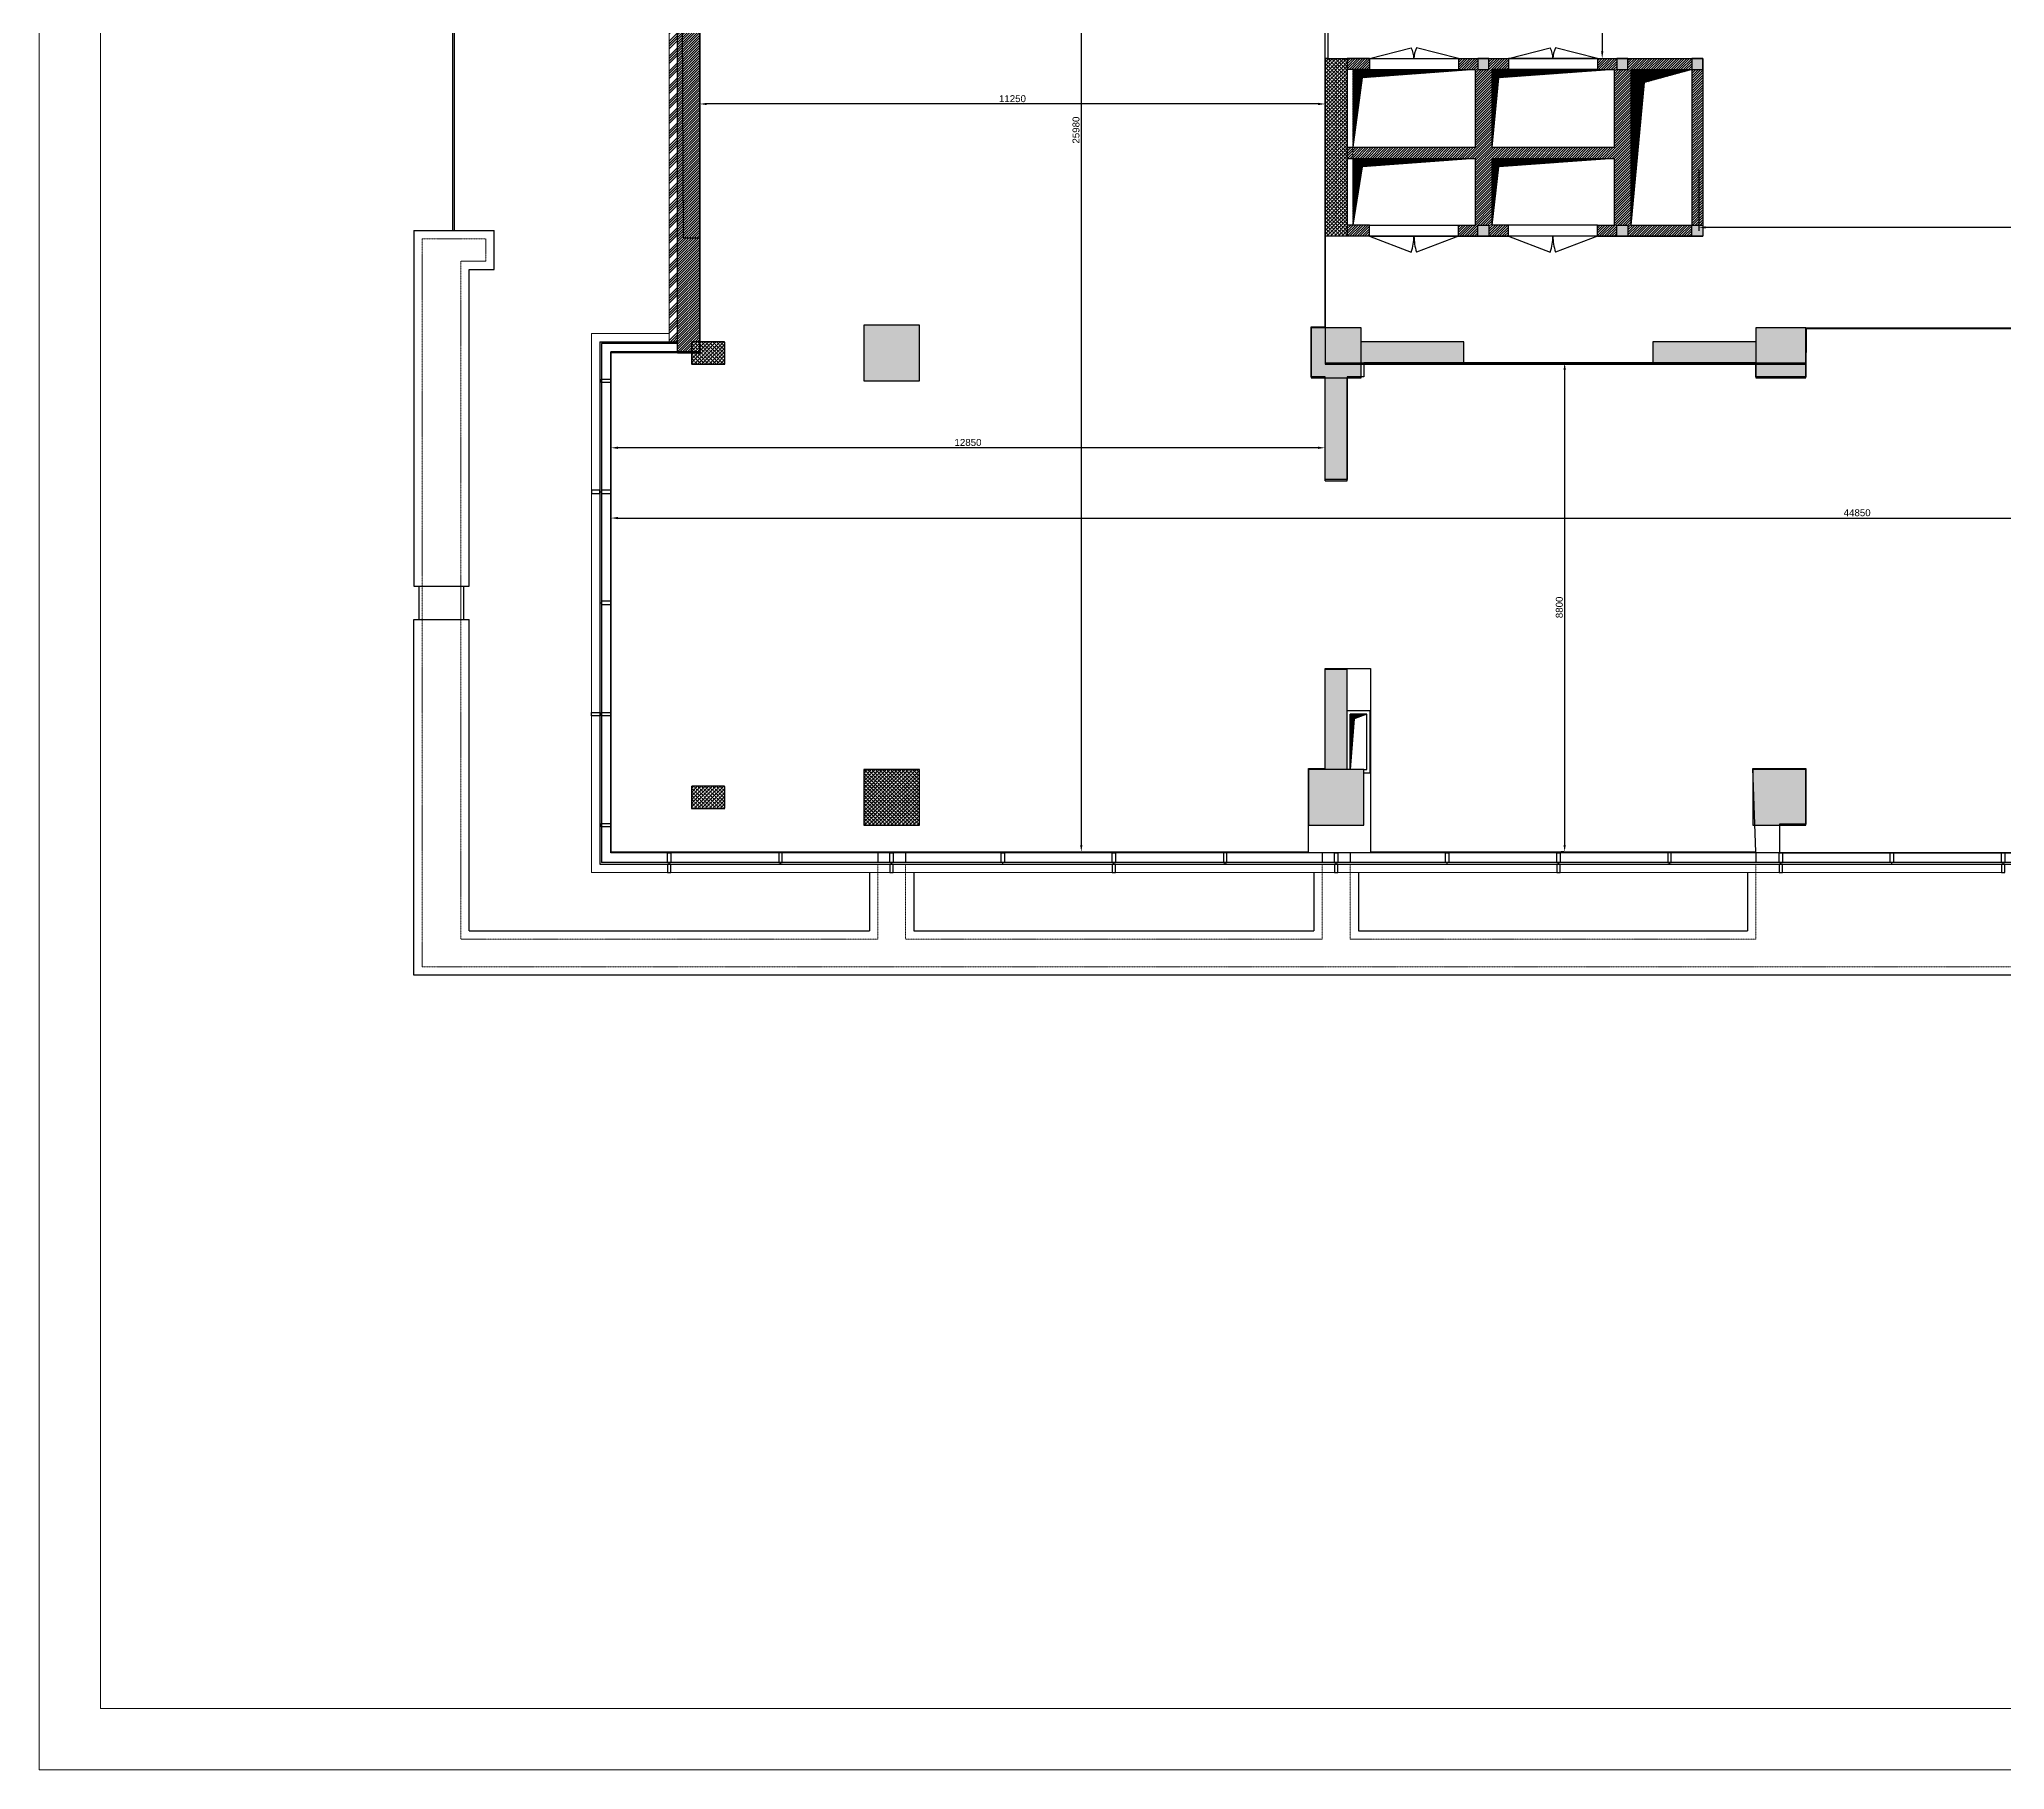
# Model space of a CAD drawing. Header units: millimetres. Extents: x 1175313 to 1258473, y 6259 to 65065.
# Drawn here: x 1175313 to 1210680, y 6259 to 37401 of the extents above; entities that cross this region are included whole.
import ezdxf

# ---------------------------------------------------------------- set-up
doc = ezdxf.new("R2010")
doc.units = ezdxf.units.MM
doc.linetypes.add('DASHEDX2', pattern=[38.1, 25.4, -12.7])
doc.linetypes.add('HIDDEN', pattern=[0.375, 0.25, -0.125])
for name, color, linetype in [('Baca', 7, 'Continuous'), ('Divar-esas', 7, 'Continuous'), ('Divar-komek', 7, 'Continuous'), ('metal', 7, 'Continuous'), ('Pencere', 7, 'Continuous'), ('plita 2', 7, 'Continuous'), ('Qapi', 7, 'Continuous'), ('Strixleme', 254, 'Continuous'), ('sutun1', 7, 'Continuous'), ('Tavan', 7, 'Continuous')]:
    doc.layers.add(name, color=color, linetype=linetype)
doc.layers.add('metal-nevid', color=39, linetype='Continuous', lineweight=5)
doc.layers.add('obl. keramogranit', color=138, linetype='Continuous', lineweight=18, true_color=0x005252)
doc.layers.add('plita', color=182, linetype='Continuous', lineweight=5, true_color=0x3a07c5)
doc.styles.get("Standard").update_dxf_attribs({"font": 'arial.ttf'})
doc.dimstyles.new('ISO-25', dxfattribs={"dimscale": 50, "dimtxt": 2.5, "dimasz": 2.5, "dimexe": 1.25, "dimexo": 0.625, "dimtad": 1, "dimdec": 0, "dimtxsty": 'Standard', "dimcen": 2.5, "dimazin": 3, "dimtfac": 1, "dimtdec": 0, "dimtmove": 0, "dimatfit": 3})
pattern_1 = [(45, (1090324.994, 641061.914), (-22.4506403, 22.4506403), [])]

# ---------------------------------------------------------------- blocks, each defined once
blk = doc.blocks.new('*D628')
at = {"color": 0, "lineweight": -2, "transparency": 16777216}
for p, q in [((1185600, 30185), (1185600, 28722)), ((1230450, 30351), (1230450, 28722)), ((1185725, 28785), (1230325, 28785))]:
    blk.add_line(p, q, dxfattribs=at)
at = {"color": 0, "transparency": 16777216}
for points in [[(1185725, 28805), (1185725, 28764), (1185600, 28785)], [(1230325, 28805), (1230325, 28764), (1230450, 28785)]]:
    blk.add_solid(points, dxfattribs=at)
at = {"layer": 'Defpoints', "color": 0, "transparency": 16777216}
for p in [(1185600, 30216), (1230450, 30382), (1230450, 28785)]:
    blk.add_point(p, dxfattribs=at)
at = {"color": 0, "transparency": 16777216, "insert": (1208025, 28880), "char_height": 125, "attachment_point": 5}
blk.add_mtext('44850', dxfattribs=at)
blk = doc.blocks.new('*D635')
at = {"color": 0, "lineweight": -2, "transparency": 16777216}
for p, q in [((1205177, 35050), (1205177, 33953)), ((1224050, 35050), (1224050, 33953)), ((1223925, 34016), (1205302, 34016))]:
    blk.add_line(p, q, dxfattribs=at)
at = {"color": 0, "transparency": 16777216}
for points in [[(1205302, 34037), (1205302, 33995), (1205177, 34016)], [(1223925, 34037), (1223925, 33995), (1224050, 34016)]]:
    blk.add_solid(points, dxfattribs=at)
at = {"layer": 'Defpoints', "color": 0, "transparency": 16777216}
for p in [(1205177, 35081), (1224050, 35081), (1205177, 34016)]:
    blk.add_point(p, dxfattribs=at)
at = {"color": 0, "transparency": 16777216, "insert": (1214614, 34111), "char_height": 125, "attachment_point": 5}
blk.add_mtext('18873', dxfattribs=at)
blk = doc.blocks.new('*D636')
at = {"color": 0, "lineweight": -2, "transparency": 16777216}
for p, q in [((1187200, 35808), (1187200, 36299)), ((1198325, 36237), (1187325, 36237)), ((1198450, 35808), (1198450, 36299))]:
    blk.add_line(p, q, dxfattribs=at)
at = {"color": 0, "transparency": 16777216}
for points in [[(1187325, 36258), (1187325, 36216), (1187200, 36237)], [(1198325, 36258), (1198325, 36216), (1198450, 36237)]]:
    blk.add_solid(points, dxfattribs=at)
at = {"layer": 'Defpoints', "color": 0, "transparency": 16777216}
for p in [(1187200, 36237), (1187200, 35777), (1198450, 35777)]:
    blk.add_point(p, dxfattribs=at)
at = {"color": 0, "transparency": 16777216, "insert": (1192825, 36332), "char_height": 125, "attachment_point": 5}
blk.add_mtext('11250', dxfattribs=at)
blk = doc.blocks.new('*D637')
at = {"color": 0, "lineweight": -2, "transparency": 16777216}
for p, q in [((1193909, 48757), (1194127, 48757)), ((1194064, 48632), (1194064, 22902)), ((1193909, 22777), (1194127, 22777))]:
    blk.add_line(p, q, dxfattribs=at)
at = {"color": 0, "transparency": 16777216}
for points in [[(1194043, 48632), (1194085, 48632), (1194064, 48757)], [(1194043, 22902), (1194085, 22902), (1194064, 22777)]]:
    blk.add_solid(points, dxfattribs=at)
at = {"layer": 'Defpoints', "color": 0, "transparency": 16777216}
for p in [(1193877, 48757), (1193877, 22777), (1194064, 22777)]:
    blk.add_point(p, dxfattribs=at)
at = {"color": 0, "transparency": 16777216, "insert": (1193969, 35767), "char_height": 125, "attachment_point": 5, "rotation": 90}
blk.add_mtext('25980', dxfattribs=at)
blk = doc.blocks.new('*D638')
at = {"color": 0, "lineweight": -2, "transparency": 16777216}
for p, q in [((1185600, 30185), (1185600, 29987)), ((1198450, 30014), (1198450, 30112)), ((1198325, 30050), (1185725, 30050))]:
    blk.add_line(p, q, dxfattribs=at)
at = {"color": 0, "transparency": 16777216}
for points in [[(1185725, 30070), (1185725, 30029), (1185600, 30050)], [(1198325, 30070), (1198325, 30029), (1198450, 30050)]]:
    blk.add_solid(points, dxfattribs=at)
at = {"layer": 'Defpoints', "color": 0, "transparency": 16777216}
for p in [(1185600, 30216), (1185600, 30050), (1198450, 29983)]:
    blk.add_point(p, dxfattribs=at)
at = {"color": 0, "transparency": 16777216, "insert": (1192025, 30145), "char_height": 125, "attachment_point": 5}
blk.add_mtext('12850', dxfattribs=at)
blk = doc.blocks.new('*D643')
at = {"color": 0, "lineweight": -2, "transparency": 16777216}
for p, q in [((1202744, 31577), (1202699, 31577)), ((1202761, 31452), (1202761, 22902)), ((1202744, 22777), (1202699, 22777))]:
    blk.add_line(p, q, dxfattribs=at)
at = {"color": 0, "transparency": 16777216}
for points in [[(1202741, 31452), (1202782, 31452), (1202761, 31577)], [(1202741, 22902), (1202782, 22902), (1202761, 22777)]]:
    blk.add_solid(points, dxfattribs=at)
at = {"layer": 'Defpoints', "color": 0, "transparency": 16777216}
for p in [(1202775, 31577), (1202761, 22777), (1202775, 22777)]:
    blk.add_point(p, dxfattribs=at)
at = {"color": 0, "transparency": 16777216, "insert": (1202666, 27177), "char_height": 125, "attachment_point": 5, "rotation": 90}
blk.add_mtext('8800', dxfattribs=at)
blk = doc.blocks.new('*D645')
at = {"color": 0, "lineweight": -2, "transparency": 16777216}
for p, q in [((1202925, 39607), (1203500, 39607)), ((1203437, 39482), (1203437, 37182)), ((1202925, 37057), (1203500, 37057))]:
    blk.add_line(p, q, dxfattribs=at)
at = {"color": 0, "transparency": 16777216}
for points in [[(1203417, 39482), (1203458, 39482), (1203437, 39607)], [(1203417, 37182), (1203458, 37182), (1203437, 37057)]]:
    blk.add_solid(points, dxfattribs=at)
at = {"layer": 'Defpoints', "color": 0, "transparency": 16777216}
for p in [(1202894, 39607), (1202894, 37057), (1203437, 37057)]:
    blk.add_point(p, dxfattribs=at)
at = {"color": 0, "transparency": 16777216, "insert": (1203342, 38332), "char_height": 125, "attachment_point": 5, "rotation": 90}
blk.add_mtext('2550', dxfattribs=at)

msp = doc.modelspace()

# ---------------------------------------------------------------- hatches: boundary and pattern name
at = {"layer": 'Baca'}
h = msp.add_hatch(dxfattribs=at)
h.set_pattern_fill('ANSI31', color=256, scale=5, style=0)
h.set_pattern_definition([(135, (1338974.862, -134963.829), (11.2253202, 11.2253202), [])])
h.paths.add_polyline_path([(1198949.9, 35757.2), (1198985.5, 35757.2), (1198949.9, 35507.2)])
h.paths.add_polyline_path([(1199120.3, 36706.5), (1201149.9, 36857.2), (1198949.9, 36857.2), (1198949.9, 35757.2), (1198985.5, 35757.2)])
h = msp.add_hatch(dxfattribs=at)
h.set_pattern_fill('ANSI31', color=256, scale=5, style=0)
h.set_pattern_definition([(135, (1339024.862, -134963.829), (11.2253202, 11.2253202), [])])
h.paths.add_polyline_path([(1201449.9, 35757.2), (1201485.5, 35757.2), (1201449.9, 35507.2)])
h.paths.add_polyline_path([(1201570.3, 36706.5), (1203649.9, 36857.2), (1201449.9, 36857.2), (1201449.9, 35757.2), (1201478.8, 35757.2)])
h = msp.add_hatch(dxfattribs=at)
h.set_pattern_fill('ANSI31', color=256, scale=5, style=0)
h.set_pattern_definition([(45, (1090374.994, -134963.829), (-11.2253202, 11.2253202), [])])
h.paths.add_polyline_path([(1205049.9, 36857.2), (1203949.9, 36857.2), (1203949.9, 34057.2), (1204194.6, 36620.8)])
h = msp.add_hatch(dxfattribs=at)
h.set_pattern_fill('ANSI31', color=256, scale=5, style=0)
h.set_pattern_definition([(135, (1338974.862, -136563.829), (11.2253202, 11.2253202), [])])
h.paths.add_polyline_path([(1198966.2, 34157.2), (1199120.3, 35106.5), (1201149.9, 35257.2), (1198949.9, 35257.2), (1198949.9, 34157.2)])
h.paths.add_polyline_path([(1198949.9, 34057.2), (1198966.2, 34157.2), (1198949.9, 34157.2)])
h = msp.add_hatch(dxfattribs=at)
h.set_pattern_fill('ANSI31', color=256, scale=5, style=0)
h.set_pattern_definition([(135, (1339024.862, -136563.829), (11.2253202, 11.2253202), [])])
h.paths.add_polyline_path([(1201449.9, 34057.2), (1201466.2, 34157.2), (1201449.9, 34157.2)])
h.paths.add_polyline_path([(1201570.3, 35106.5), (1203649.9, 35257.2), (1201449.9, 35257.2), (1201449.9, 34157.2), (1201461.4, 34157.2)])
h = msp.add_hatch(dxfattribs=at)
h.set_pattern_fill('ANSI31', color=256, scale=5, style=0)
h.set_pattern_definition([(45, (1090374.994, 425036.171), (-11.22532015, 11.22532015), [])])
h.paths.add_polyline_path([(1198971.6, 25171.6), (1199199.9, 25257.2), (1198899.9, 25257.2), (1198899.9, 24257.2)])
at = {"layer": 'Strixleme'}
h = msp.add_hatch(dxfattribs=at)
h.set_pattern_fill('SACNCR', color=256, scale=20, style=0)
h.set_pattern_definition([(45, (1090324.994, 285036.17), (-33.6759605, 33.6759605), []), (45, (1090358.67, 285036.17), (-33.6759605, 33.6759605), [0, -47.625])])
h.paths.add_polyline_path([(1191149.9, 40257.2), (1190149.9, 40257.2), (1190149.9, 39257.2), (1191149.9, 39257.2)])
h.paths.add_polyline_path([(1191149.9, 32257.2), (1190149.9, 32257.2), (1190149.9, 31257.2), (1191149.9, 31257.2)])
h = msp.add_hatch(dxfattribs=at)
h.set_pattern_fill('ANSI31', color=256, scale=10, style=0)
h.set_pattern_definition(pattern_1)
h.paths.add_polyline_path([(1187199.9, 39557.2), (1187049.9, 39557.2), (1187049.9, 39757.2), (1186799.9, 39757.2), (1186799.9, 31757.2), (1187049.9, 31757.2), (1187049.9, 31957.2), (1187199.9, 31957.2)])
h = msp.add_hatch(dxfattribs=at)
h.set_pattern_fill('ANSI34', color=256, scale=10, style=0)
h.set_pattern_definition([(45, (1090325, 635036.17), (-134.70384, 134.70384), []), (45, (1090369.9, 635036.17), (-134.70384, 134.70384), []), (45, (1090414.8, 635036.17), (-134.70384, 134.70384), []), (45, (1090459.7, 635036.17), (-134.70384, 134.70384), [])])
h.paths.add_polyline_path([(1186799.9, 39557.2), (1186649.9, 39557.2), (1186649.9, 31957.2), (1186799.9, 31957.2)])
h = msp.add_hatch(dxfattribs=at)
h.set_pattern_fill('SACNCR', color=256, scale=20, style=0)
h.set_pattern_definition([(45, (1090324.994, -204963.83), (-33.6759605, 33.6759605), []), (45, (1090358.67, -204963.83), (-33.6759605, 33.6759605), [0, -47.625])])
h.paths.add_polyline_path([(1198849.9, 33857.2), (1198849.9, 37057.2), (1198449.9, 37057.2), (1198449.9, 33857.2)])
h = msp.add_hatch(dxfattribs=at)
h.set_pattern_fill('ANSI31', color=256, scale=10, style=0)
h.set_pattern_definition(pattern_1)
h.paths.add_polyline_path([(1205249.9, 36857.2), (1205049.9, 36857.2), (1205049.9, 34057.2), (1205249.9, 34057.2)])
h.paths.add_polyline_path([(1203949.9, 36857.2), (1205049.9, 36857.2), (1205049.9, 37057.2), (1203899.9, 37057.2), (1203899.9, 36857.2), (1203699.9, 36857.2), (1203699.9, 37057.2), (1203349.9, 37057.2), (1203349.9, 36857.2), (1203649.9, 36857.2), (1203649.9, 35457.2), (1201449.9, 35457.2), (1201449.9, 36857.2), (1201749.9, 36857.2), (1201749.9, 37057.2), (1201399.9, 37057.2), (1201399.9, 36857.2), (1201199.9, 36857.2), (1201199.9, 37057.2), (1200849.9, 37057.2), (1200849.9, 36857.2), (1201149.9, 36857.2), (1201149.9, 35457.2), (1198849.9, 35457.2), (1198849.9, 35257.2), (1201149.9, 35257.2), (1201149.9, 34057.2), (1200849.9, 34057.2), (1200849.9, 33857.2), (1201199.9, 33857.2), (1201199.9, 34057.2), (1201399.9, 34057.2), (1201399.9, 33857.2), (1201749.9, 33857.2), (1201749.9, 34057.2), (1201449.9, 34057.2), (1201449.9, 35257.2), (1203649.9, 35257.2), (1203649.9, 34057.2), (1203349.9, 34057.2), (1203349.9, 33857.2), (1203699.9, 33857.2), (1203699.9, 34057.2), (1203899.9, 34057.2), (1203899.9, 33857.2), (1205049.9, 33857.2), (1205049.9, 34057.2), (1203949.9, 34057.2)])
h.paths.add_polyline_path([(1199249.9, 37057.2), (1198849.9, 37057.2), (1198849.9, 36857.2), (1199249.9, 36857.2)], flags=17)
h.paths.add_polyline_path([(1199249.9, 34057.2), (1198849.9, 34057.2), (1198849.9, 33857.2), (1199249.9, 33857.2)], flags=17)
h = msp.add_hatch(dxfattribs=at)
h.set_pattern_fill('SACNCR', color=256, scale=20, style=0)
h.set_pattern_definition([(45, (1090324.994, 635036.17), (-33.6759605, 33.6759605), []), (45, (1090358.67, 635036.17), (-33.6759605, 33.6759605), [0, -47.625])])
h.paths.add_polyline_path([(1203899.9, 37057.2), (1203699.9, 37057.2), (1203699.9, 36857.2), (1203899.9, 36857.2)])
h.paths.add_polyline_path([(1205249.9, 37057.2), (1205049.9, 37057.2), (1205049.9, 36857.2), (1205249.9, 36857.2)])
h.paths.add_polyline_path([(1205249.9, 34057.2), (1205049.9, 34057.2), (1205049.9, 33857.2), (1205249.9, 33857.2)])
h.paths.add_polyline_path([(1203899.9, 34057.2), (1203699.9, 34057.2), (1203699.9, 33857.2), (1203899.9, 33857.2)])
h.paths.add_polyline_path([(1201399.9, 34057.2), (1201199.9, 34057.2), (1201199.9, 33857.2), (1201399.9, 33857.2)])
h.paths.add_polyline_path([(1201399.9, 37057.2), (1201199.9, 37057.2), (1201199.9, 36857.2), (1201399.9, 36857.2)])
h = msp.add_hatch(dxfattribs=at)
h.set_pattern_fill('SACNCR', color=256, scale=20, style=0)
h.set_pattern_definition([(45, (1090324.994, 215036.17), (-33.67596, 33.67596), []), (45, (1090358.67, 215036.17), (-33.67596, 33.67596), [0, -47.625])])
h.paths.add_polyline_path([(1199149.9, 24257.2), (1198149.9, 24257.2), (1198149.9, 23257.2), (1199149.9, 23257.2)])
h.paths.add_polyline_path([(1207099.9, 24257.2), (1206149.9, 24257.2), (1206149.9, 23257.2), (1207099.9, 23257.2)])
h.paths.add_polyline_path([(1198449.9, 26057.2), (1198449.9, 24257.2), (1198849.9, 24257.2), (1198849.9, 26057.2)])
h.paths.add_polyline_path([(1199149.9, 31557.2), (1200949.9, 31557.2), (1200949.9, 31957.2), (1199149.9, 31957.2)])
h.paths.add_polyline_path([(1198449.9, 31257.2), (1198449.9, 29457.2), (1198849.9, 29457.2), (1198849.9, 31257.2)])
h.paths.add_polyline_path([(1198849.9, 31257.2), (1198849.9, 31307.2), (1199099.9, 31307.2), (1199099.9, 31557.2), (1199149.9, 31557.2), (1199149.9, 31957.2), (1199099.9, 31957.2), (1199099.9, 32207.2), (1198199.9, 32207.2), (1198199.9, 31307.2), (1198449.9, 31307.2), (1198449.9, 31257.2)])
h.paths.add_polyline_path([(1204349.9, 31557.2), (1206149.9, 31557.2), (1206149.9, 31957.2), (1204349.9, 31957.2)])
h.paths.add_polyline_path([(1206149.9, 31557.2), (1206199.9, 31557.2), (1206199.9, 31307.2), (1207099.9, 31307.2), (1207099.9, 32207.2), (1206199.9, 32207.2), (1206199.9, 31957.2), (1206149.9, 31957.2)])
at = {"layer": 'Strixleme', "linetype": 'DASHEDX2', "ltscale": 0.1}
h = msp.add_hatch(dxfattribs=at)
h.set_pattern_fill('SACNCR', color=256, scale=20, style=0)
h.set_pattern_definition([(45, (1090324.994, 549036.17), (-33.6759605, 33.6759605), []), (45, (1090358.67, 549036.17), (-33.6759605, 33.6759605), [0, -47.625])])
h.paths.add_polyline_path([(1187649.9, 31957.2), (1187049.9, 31957.2), (1187049.9, 31557.2), (1187649.9, 31557.2)])
at = {"layer": 'Strixleme'}
h = msp.add_hatch(dxfattribs=at)
h.set_pattern_fill('SACNCR', color=256, scale=20, style=0)
h.set_pattern_definition([(45, (1090324.994, 705036.17), (-33.6759605, 33.6759605), []), (45, (1090358.67, 705036.17), (-33.6759605, 33.6759605), [0, -47.625])])
h.paths.add_polyline_path([(1191149.9, 24257.2), (1190149.9, 24257.2), (1190149.9, 23257.2), (1191149.9, 23257.2)])
at = {"layer": 'Strixleme', "linetype": 'DASHEDX2', "ltscale": 0.1}
h = msp.add_hatch(dxfattribs=at)
h.set_pattern_fill('SACNCR', color=256, scale=20, style=0)
h.set_pattern_definition([(45, (1090324.994, 541036.17), (-33.6759605, 33.6759605), []), (45, (1090358.67, 541036.17), (-33.6759605, 33.6759605), [0, -47.625])])
h.paths.add_polyline_path([(1187649.9, 23957.2), (1187049.9, 23957.2), (1187049.9, 23557.2), (1187649.9, 23557.2)])

# ---------------------------------------------------------------- linework, layer by layer
at = {"color": 251, "lineweight": 5, "true_color": 0x636466}
msp.add_lwpolyline([(1175313.3, 6258.6), (1258473.3, 6258.6), (1258473.3, 65064.6), (1175313.3, 65064.6), (1175313.3, 6258.6)], dxfattribs=at)
msp.add_lwpolyline([(1176413.3, 7358.6), (1257373.3, 7358.6), (1257373.3, 63964.6), (1176413.3, 63964.6)], close=True, dxfattribs=at)
at = {"color": 1, "lineweight": 30}
for points in [[(1185599.9, 48757.2), (1198584.9, 48757.2), (1198584.9, 48257.2), (1198499.9, 48257.2), (1198499.9, 39607.2), (1198499.9, 37057.2), (1198449.9, 37057.2), (1198449.9, 31557.2), (1207099.9, 31557.2), (1207099.9, 32207.2), (1222199.9, 32207.2), (1222199.9, 31557.2), (1230449.9, 31557.2), (1230449.9, 29457.2), (1232649.9, 29477.2), (1232649.9, 22757.2), (1185599.9, 22757.2), (1185599.9, 31777.2), (1187199.9, 31777.2), (1187199.9, 39777.2), (1185599.9, 39777.2), (1185599.9, 48757.2)], [(1198714.9, 48757.2), (1198714.9, 48257.2), (1199149.9, 48257.2), (1199149.9, 47807.2), (1201899.9, 47807.2), (1201899.9, 47567.2), (1202609.9, 47567.2), (1202609.9, 47207.2), (1203899.9, 47207.2), (1203899.9, 39607.2), (1199099.9, 39607.2), (1199099.9, 39307.2), (1198499.9, 39307.2), (1198499.9, 37057.2), (1205249.9, 37057.2), (1205249.9, 33857.2), (1198449.9, 33857.2), (1198449.9, 31577.2), (1207099.9, 31577.2), (1207106.7, 32198), (1223099.9, 32198)]]:
    msp.add_lwpolyline(points, dxfattribs=at)
at = {"layer": 'Baca'}
for points in [[(1201149.9, 36857.2), (1199120.3, 36706.5), (1198949.9, 35457.2)], [(1203649.9, 36857.2), (1201570.3, 36706.5), (1201449.9, 35457.2)], [(1205049.9, 36857.2), (1204194.6, 36620.8), (1203949.9, 34057.2)], [(1201149.9, 35257.2), (1199120.3, 35106.5), (1198949.9, 34057.2)], [(1203649.9, 35257.2), (1201570.3, 35106.5), (1201449.9, 34057.2)], [(1199199.9, 25257.2), (1198971.6, 25171.6), (1198899.9, 24257.2)]]:
    msp.add_lwpolyline(points, dxfattribs=at)
at = {"layer": 'Divar-esas'}
for p, q in [((1186799.9, 31757.2), (1186799.9, 39757.2)), ((1187199.9, 39757.2), (1187199.9, 31757.2)), ((1199249.9, 37057.2), (1198849.9, 37057.2)), ((1199249.9, 36857.2), (1198849.9, 36857.2)), ((1199249.9, 37057.2), (1199249.9, 36857.2)), ((1200849.9, 37057.2), (1201749.9, 37057.2)), ((1200849.9, 37057.2), (1200849.9, 36857.2)), ((1200849.9, 36857.2), (1201149.9, 36857.2)), ((1201149.9, 36857.2), (1201149.9, 35457.2)), ((1201449.9, 36857.2), (1201449.9, 35457.2)), ((1201749.9, 36857.2), (1201449.9, 36857.2)), ((1201749.9, 37057.2), (1201749.9, 36857.2)), ((1203349.9, 37057.2), (1205249.9, 37057.2)), ((1203349.9, 37057.2), (1203349.9, 36857.2)), ((1203349.9, 36857.2), (1203649.9, 36857.2)), ((1203649.9, 36857.2), (1203649.9, 35457.2)), ((1203949.9, 36857.2), (1203949.9, 34057.2)), ((1203949.9, 36857.2), (1205049.9, 36857.2)), ((1205049.9, 36857.2), (1205049.9, 34057.2)), ((1205249.9, 37057.2), (1205249.9, 33857.2)), ((1198849.9, 35457.2), (1201149.9, 35457.2)), ((1201449.9, 35457.2), (1203649.9, 35457.2)), ((1198849.9, 35257.2), (1201149.9, 35257.2)), ((1201149.9, 35257.2), (1201149.9, 34057.2)), ((1201449.9, 35257.2), (1203649.9, 35257.2)), ((1201449.9, 35257.2), (1201449.9, 34057.2)), ((1203649.9, 35257.2), (1203649.9, 34057.2)), ((1199249.9, 34057.2), (1198849.9, 34057.2)), ((1199249.9, 33857.2), (1199249.9, 34057.2)), ((1200849.9, 34057.2), (1201149.9, 34057.2)), ((1200849.9, 33857.2), (1200849.9, 34057.2)), ((1201749.9, 34057.2), (1201449.9, 34057.2)), ((1201749.9, 33857.2), (1201749.9, 34057.2)), ((1203349.9, 33857.2), (1203349.9, 34057.2)), ((1203349.9, 34057.2), (1203649.9, 34057.2)), ((1203949.9, 34057.2), (1205049.9, 34057.2)), ((1199249.9, 33857.2), (1198849.9, 33857.2)), ((1200849.9, 33857.2), (1201749.9, 33857.2)), ((1203349.9, 33857.2), (1205249.9, 33857.2)), ((1186799.9, 31757.2), (1187199.9, 31757.2)), ((1186799.9, 31757.2), (1187199.9, 31757.2))]:
    msp.add_line(p, q, dxfattribs=at)
at = {"layer": 'Divar-komek'}
for p, q in [((1182749.9, 37557.2), (1182749.9, 33957.2)), ((1182779.9, 37557.2), (1182779.9, 33957.2)), ((1199249.9, 37057.2), (1200849.9, 37057.2)), ((1199249.9, 36857.2), (1200849.9, 36857.2)), ((1203349.9, 37057.2), (1201749.9, 37057.2)), ((1203349.9, 36857.2), (1201749.9, 36857.2)), ((1182049.9, 33957.2), (1183499.9, 33957.2)), ((1182049.9, 33957.2), (1182049.9, 27557.2)), ((1183499.9, 33257.2), (1183499.9, 33957.2)), ((1199249.9, 34057.2), (1200849.9, 34057.2)), ((1203349.9, 34057.2), (1201749.9, 34057.2)), ((1199249.9, 33857.2), (1200849.9, 33857.2)), ((1203349.9, 33857.2), (1201749.9, 33857.2)), ((1183049.9, 27557.2), (1183049.9, 33257.2)), ((1183049.9, 33257.2), (1183499.9, 33257.2)), ((1182049.9, 27557.2), (1183049.9, 27557.2)), ((1182149.9, 26957.2), (1182149.9, 27557.2)), ((1182949.9, 26957.2), (1182949.9, 27557.2)), ((1182049.9, 20557.2), (1182049.9, 26957.2)), ((1182049.9, 26957.2), (1183049.9, 26957.2)), ((1183049.9, 21357.2), (1183049.9, 26957.2)), ((1190249.9, 22407.2), (1190249.9, 21357.2)), ((1191049.9, 22407.2), (1191049.9, 21357.2)), ((1198249.9, 22407.2), (1198249.9, 21357.2)), ((1199049.9, 22407.2), (1199049.9, 21357.2)), ((1206049.9, 22407.2), (1206049.9, 21357.2)), ((1183049.9, 21357.2), (1190249.9, 21357.2)), ((1191049.9, 21357.2), (1198249.9, 21357.2)), ((1199049.9, 21357.2), (1206049.9, 21357.2)), ((1215249.9, 20557.2), (1182049.9, 20557.2))]:
    msp.add_line(p, q, dxfattribs=at)
at = {"layer": 'metal'}
for p, q in [((1185399.9, 31257.2), (1185429.9, 31257.2)), ((1185399.9, 29257.2), (1185429.9, 29257.2)), ((1185399.9, 27257.2), (1185429.9, 27257.2)), ((1185399.9, 25257.2), (1185429.9, 25257.2)), ((1185399.9, 23257.2), (1185429.9, 23257.2)), ((1186649.9, 22557.2), (1186649.9, 22587.2)), ((1188649.9, 22557.2), (1188649.9, 22587.2)), ((1190649.9, 22557.2), (1190649.9, 22587.2)), ((1192649.9, 22557.2), (1192649.9, 22587.2)), ((1194649.9, 22557.2), (1194649.9, 22587.2)), ((1196649.9, 22557.2), (1196649.9, 22587.2)), ((1198649.9, 22557.2), (1198649.9, 22587.2)), ((1200649.9, 22557.2), (1200649.9, 22587.2)), ((1202649.9, 22557.2), (1202649.9, 22587.2)), ((1204649.9, 22557.2), (1204649.9, 22587.2)), ((1206649.9, 22557.2), (1206649.9, 22587.2)), ((1208649.9, 22557.2), (1208649.9, 22587.2)), ((1210649.9, 22557.2), (1210649.9, 22587.2))]:
    msp.add_line(p, q, dxfattribs=at)
for points in [[(1185429.9, 31287.2), (1185599.9, 31287.2), (1185599.9, 31227.2), (1185429.9, 31227.2)], [(1185249.9, 29227.2), (1185399.9, 29227.2), (1185399.9, 29287.2), (1185249.9, 29287.2)], [(1185429.9, 29227.2), (1185599.9, 29227.2), (1185599.9, 29287.2), (1185429.9, 29287.2)], [(1185429.9, 27227.2), (1185599.9, 27227.2), (1185599.9, 27287.2), (1185429.9, 27287.2)], [(1185249.9, 25287.2), (1185399.9, 25287.2), (1185399.9, 25227.2), (1185249.9, 25227.2)], [(1185429.9, 25287.2), (1185599.9, 25287.2), (1185599.9, 25227.2), (1185429.9, 25227.2)], [(1185429.9, 23287.2), (1185599.9, 23287.2), (1185599.9, 23227.2), (1185429.9, 23227.2)], [(1186619.9, 22757.2), (1186679.9, 22757.2), (1186679.9, 22587.2), (1186619.9, 22587.2)], [(1188679.9, 22587.2), (1188679.9, 22757.2), (1188619.9, 22757.2), (1188619.9, 22587.2)], [(1190619.9, 22757.2), (1190679.9, 22757.2), (1190679.9, 22587.2), (1190619.9, 22587.2)], [(1192619.9, 22587.2), (1192619.9, 22757.2), (1192679.9, 22757.2), (1192679.9, 22587.2)], [(1194619.9, 22757.2), (1194679.9, 22757.2), (1194679.9, 22587.2), (1194619.9, 22587.2)], [(1196679.9, 22587.2), (1196679.9, 22757.2), (1196619.9, 22757.2), (1196619.9, 22587.2)], [(1198619.9, 22757.2), (1198679.9, 22757.2), (1198679.9, 22587.2), (1198619.9, 22587.2)], [(1200619.9, 22587.2), (1200619.9, 22757.2), (1200679.9, 22757.2), (1200679.9, 22587.2)], [(1202619.9, 22757.2), (1202679.9, 22757.2), (1202679.9, 22587.2), (1202619.9, 22587.2)], [(1204679.9, 22587.2), (1204679.9, 22757.2), (1204619.9, 22757.2), (1204619.9, 22587.2)], [(1206619.9, 22757.2), (1206679.9, 22757.2), (1206679.9, 22587.2), (1206619.9, 22587.2)], [(1208619.9, 22587.2), (1208619.9, 22757.2), (1208679.9, 22757.2), (1208679.9, 22587.2)], [(1210619.9, 22757.2), (1210679.9, 22757.2), (1210679.9, 22587.2), (1210619.9, 22587.2)], [(1186619.9, 22407.2), (1186679.9, 22407.2), (1186679.9, 22557.2), (1186619.9, 22557.2)], [(1190619.9, 22407.2), (1190679.9, 22407.2), (1190679.9, 22557.2), (1190619.9, 22557.2)], [(1194619.9, 22407.2), (1194679.9, 22407.2), (1194679.9, 22557.2), (1194619.9, 22557.2)], [(1198619.9, 22407.2), (1198679.9, 22407.2), (1198679.9, 22557.2), (1198619.9, 22557.2)], [(1202619.9, 22407.2), (1202679.9, 22407.2), (1202679.9, 22557.2), (1202619.9, 22557.2)], [(1206619.9, 22407.2), (1206679.9, 22407.2), (1206679.9, 22557.2), (1206619.9, 22557.2)], [(1210619.9, 22407.2), (1210679.9, 22407.2), (1210679.9, 22557.2), (1210619.9, 22557.2)]]:
    msp.add_lwpolyline(points, close=True, dxfattribs=at)
at = {"layer": 'metal-nevid'}
for p, q in [((1185249.9, 32107.2), (1185249.9, 29287.2)), ((1186649.9, 32107.2), (1185249.9, 32107.2)), ((1185249.9, 25287.2), (1185249.9, 29227.2)), ((1185249.9, 25227.2), (1185249.9, 22407.2)), ((1186619.9, 22407.2), (1185249.9, 22407.2)), ((1186679.9, 22407.2), (1190619.9, 22407.2)), ((1194619.9, 22407.2), (1190679.9, 22407.2)), ((1194679.9, 22407.2), (1198619.9, 22407.2)), ((1202619.9, 22407.2), (1198679.9, 22407.2)), ((1202679.9, 22407.2), (1206619.9, 22407.2)), ((1210619.9, 22407.2), (1206679.9, 22407.2))]:
    msp.add_line(p, q, dxfattribs=at)
at = {"layer": 'obl. keramogranit'}
msp.add_line((1186649.9, 39557.2), (1186649.9, 31957.2), dxfattribs=at)
at = {"layer": 'Pencere'}
for p, q in [((1185399.9, 31957.2), (1185399.9, 22557.2)), ((1185399.9, 31957.2), (1186799.9, 31957.2)), ((1185429.9, 31927.2), (1185429.9, 22587.2)), ((1186799.9, 31927.2), (1185429.9, 31927.2)), ((1185399.9, 22557.2), (1232849.9, 22557.2)), ((1232819.9, 22587.2), (1185429.9, 22587.2))]:
    msp.add_line(p, q, dxfattribs=at)
at = {"layer": 'plita', "linetype": 'HIDDEN', "ltscale": 5}
for p, q in [((1198949.9, 36857.2), (1198949.9, 34057.2)), ((1182199.9, 20707.2), (1182199.9, 33807.2)), ((1182199.9, 33807.2), (1183349.9, 33807.2)), ((1183349.9, 33407.2), (1183349.9, 33807.2)), ((1182899.9, 21207.2), (1182899.9, 33407.2)), ((1182899.9, 33407.2), (1183349.9, 33407.2)), ((1190399.9, 22557.2), (1190399.9, 21207.2)), ((1190899.9, 22557.2), (1190899.9, 21207.2)), ((1198399.9, 22557.2), (1198399.9, 21207.2)), ((1198899.9, 22557.2), (1198899.9, 21207.2)), ((1206199.9, 22557.2), (1206199.9, 21207.2)), ((1182899.9, 21207.2), (1190399.9, 21207.2)), ((1190899.9, 21207.2), (1198399.9, 21207.2)), ((1198899.9, 21207.2), (1206199.9, 21207.2)), ((1215099.9, 20707.2), (1182199.9, 20707.2))]:
    msp.add_line(p, q, dxfattribs=at)
at = {"layer": 'plita 2'}
for p, q in [((1185599.9, 31757.2), (1185599.9, 22757.2)), ((1186799.9, 31757.2), (1185599.9, 31757.2)), ((1198899.9, 24257.2), (1198899.9, 25257.2)), ((1190399.9, 22757.2), (1185599.9, 22757.2)), ((1190399.9, 22757.2), (1190399.9, 22587.2)), ((1198399.9, 22757.2), (1190899.9, 22757.2)), ((1190899.9, 22757.2), (1190899.9, 22587.2)), ((1198399.9, 22757.2), (1198399.9, 22587.2)), ((1206199.9, 22757.2), (1198899.9, 22757.2)), ((1198899.9, 22757.2), (1198899.9, 22587.2)), ((1206199.9, 22757.2), (1206199.9, 22587.2))]:
    msp.add_line(p, q, dxfattribs=at)
msp.add_lwpolyline([(1199149.9, 24257.2), (1199199.9, 24257.2), (1199199.9, 25257.2), (1198899.9, 25257.2)], dxfattribs=at)
at = {"layer": 'Qapi'}
for p, q in [((1199249.9, 37057.2), (1200002.4, 37244.9)), ((1200849.9, 37057.2), (1200097.4, 37244.9)), ((1201749.9, 37057.2), (1202502.4, 37244.9)), ((1203349.9, 37057.2), (1202597.4, 37244.9)), ((1199249.9, 33857.2), (1200002.4, 33569.6)), ((1200849.9, 33857.2), (1200097.4, 33569.6)), ((1201749.9, 33857.2), (1202502.4, 33569.6)), ((1203349.9, 33857.2), (1202597.4, 33569.6))]:
    msp.add_line(p, q, dxfattribs=at)
for centre, radius, start, end in [((1199652.1, 37056.4), 397.8, 0.12173, 28.27845), ((1200447.8, 37056.4), 397.8, 151.72155, 179.87827), ((1202152.1, 37056.4), 397.8, 0.12173, 28.27845), ((1202947.8, 37056.4), 397.8, 151.72155, 179.87827), ((1199154.9, 33857.2), 895, 341.25374, 0), ((1200944.9, 33857.2), 895, 180, 198.74626), ((1201654.9, 33857.2), 895, 341.25374, 0), ((1203444.9, 33857.2), 895, 180, 198.74626)]:
    msp.add_arc(centre, radius, start, end, dxfattribs=at)
at = {"layer": 'Strixleme', "linetype": 'DASHEDX2', "ltscale": 0.1}
for points in [[(1187049.9, 31957.2), (1187049.9, 31557.2), (1187649.9, 31557.2), (1187649.9, 31957.2)], [(1187049.9, 23957.2), (1187049.9, 23557.2), (1187649.9, 23557.2), (1187649.9, 23957.2)]]:
    msp.add_lwpolyline(points, close=True, dxfattribs=at)
at = {"layer": 'sutun1'}
for p, q in [((1200949.9, 31957.2), (1199099.9, 31957.2)), ((1200949.9, 31957.2), (1199099.9, 31957.2)), ((1206199.9, 31957.2), (1204349.9, 31957.2)), ((1206199.9, 31957.2), (1204349.9, 31957.2)), ((1200949.9, 31557.2), (1199099.9, 31557.2)), ((1200949.9, 31557.2), (1199099.9, 31557.2)), ((1206199.9, 31557.2), (1204349.9, 31557.2)), ((1206199.9, 31557.2), (1204349.9, 31557.2)), ((1198449.9, 29457.2), (1198449.9, 31307.2)), ((1198849.9, 29457.2), (1198849.9, 31307.2)), ((1198449.9, 29457.2), (1198849.9, 29457.2)), ((1198449.9, 24257.2), (1198449.9, 26057.2)), ((1198849.9, 26057.2), (1198449.9, 26057.2)), ((1198849.9, 24257.2), (1198849.9, 26057.2))]:
    msp.add_line(p, q, dxfattribs=at)
at = {"layer": 'sutun1', "color": 183}
for points in [[(1214206.7, 32198), (1207106.7, 32198), (1207099.9, 31327.2), (1206199.9, 31327.2), (1206199.9, 31577.2), (1199149.9, 31577.2), (1199149.9, 31327.2), (1198849.9, 31327.2), (1198849.9, 29477.2), (1198449.9, 29477.2), (1198449.9, 31327.2), (1198199.9, 31327.2), (1198199.9, 32227.2), (1198449.9, 32227.2), (1198449.9, 39327.2)], [(1186879.9, 37727.2), (1186899.9, 33827.2), (1187199.9, 33827.2), (1187199.9, 31777.2), (1186799.9, 31777.2), (1185599.9, 31777.2), (1185599.9, 22777.2), (1198149.9, 22777.2), (1198149.9, 24277.2), (1198449.9, 24277.2), (1198449.9, 26077.2), (1198849.9, 26077.2), (1199270.1, 26077.2), (1199270.1, 22777.2), (1206199.9, 22777.2), (1206149.9, 24277.2), (1207099.9, 24277.2), (1207099.9, 23277.2), (1206624.9, 23277.2), (1206624.9, 22757.2), (1230649.9, 22757.2)]]:
    msp.add_lwpolyline(points, dxfattribs=at)
at = {"layer": 'sutun1'}
for points in [[(1198849.9, 37057.2), (1198849.9, 33857.2), (1198449.9, 33857.2), (1198449.9, 37057.2), (1198849.9, 37057.2), (1198849.9, 37057.2)], [(1200949.9, 31557.2), (1200949.9, 31957.2)], [(1204349.9, 31957.2), (1204349.9, 31557.2)]]:
    msp.add_lwpolyline(points, dxfattribs=at)
for points in [[(1201199.9, 36857.2), (1201399.9, 36857.2), (1201399.9, 37057.2), (1201199.9, 37057.2)], [(1203699.9, 36857.2), (1203899.9, 36857.2), (1203899.9, 37057.2), (1203699.9, 37057.2)], [(1205049.9, 36857.2), (1205249.9, 36857.2), (1205249.9, 37057.2), (1205049.9, 37057.2)], [(1201199.9, 34057.2), (1201399.9, 34057.2), (1201399.9, 33857.2), (1201199.9, 33857.2)], [(1203699.9, 34057.2), (1203899.9, 34057.2), (1203899.9, 33857.2), (1203699.9, 33857.2)], [(1205049.9, 34057.2), (1205249.9, 34057.2), (1205249.9, 33857.2), (1205049.9, 33857.2)], [(1190149.9, 31257.2), (1191149.9, 31257.2), (1191149.9, 32257.2), (1190149.9, 32257.2)], [(1198199.9, 31307.2), (1199099.9, 31307.2), (1199099.9, 32207.2), (1198199.9, 32207.2)], [(1206199.9, 31307.2), (1207099.9, 31307.2), (1207099.9, 32207.2), (1206199.9, 32207.2)], [(1190149.9, 23257.2), (1191149.9, 23257.2), (1191149.9, 24257.2), (1190149.9, 24257.2)], [(1198149.9, 23257.2), (1199149.9, 23257.2), (1199149.9, 24257.2), (1198149.9, 24257.2)], [(1206149.9, 23257.2), (1207099.9, 23257.2), (1207099.9, 24257.2), (1206149.9, 24257.2)]]:
    msp.add_lwpolyline(points, close=True, dxfattribs=at)
at = {"layer": 'Tavan'}
msp.add_lwpolyline([(1199149.9, 24197.2), (1199259.9, 24197.2), (1199259.9, 25317.2), (1198849.9, 25317.2)], dxfattribs=at)

# ---------------------------------------------------------------- dimensions: what is measured, and where the dimension line sits
at = {"color": 1}
for base, p1, p2, picture, middle in [((1194064.3, 22777.2), (1193877.5, 48757.2), (1193877.5, 22777.2), '*D637', (1193969.2, 35767.2)), ((1203437.3, 37057.2), (1202893.8, 39607.2), (1202893.8, 37057.2), '*D645', (1203342.3, 38332.2)), ((1202761.5, 22777.2), (1202774.9, 31577.2), (1202774.9, 22777.2), '*D643', (1202666.4, 27177.2))]:
    dim = msp.add_linear_dim(base=base, p1=p1, p2=p2, angle=90, dimstyle='ISO-25', dxfattribs=at)
    dim.commit()
    dim.dimension.update_dxf_attribs({"geometry": picture, "text_midpoint": middle})
for base, p1, p2, picture, middle in [((1187199.9, 36236.9), (1198449.9, 35777.2), (1187199.9, 35777.2), '*D636', (1192824.9, 36332)), ((1205177.3, 34015.7), (1224049.9, 35081.4), (1205177.3, 35081.4), '*D635', (1214613.6, 34110.9)), ((1230449.9, 28784.5), (1185599.9, 30216.3), (1230449.9, 30382.2), '*D628', (1208024.9, 28879.6)), ((1185599.9, 30049.6), (1198449.9, 29982.6), (1185599.9, 30216.3), '*D638', (1192024.9, 30144.7))]:
    dim = msp.add_linear_dim(base=base, p1=p1, p2=p2, dimstyle='ISO-25', dxfattribs=at)
    dim.commit()
    dim.dimension.update_dxf_attribs({"geometry": picture, "text_midpoint": middle})

doc.saveas('drawing.dxf')
